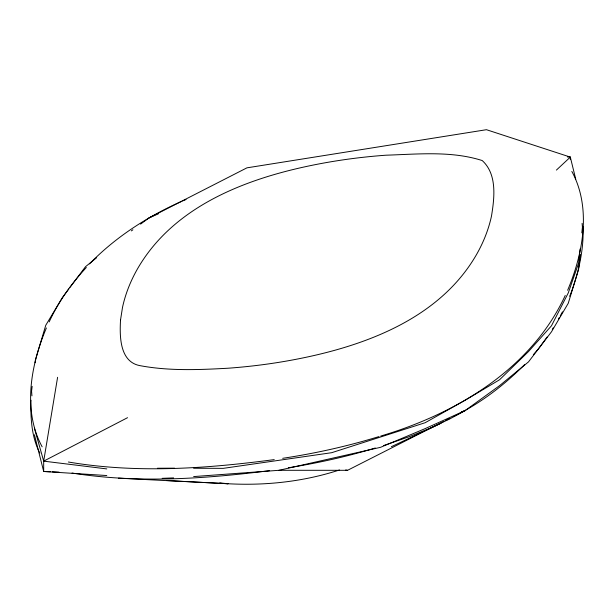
<?xml version="1.0" encoding="UTF-8"?>
<svg xmlns="http://www.w3.org/2000/svg" width="614" height="614" viewBox="0 0 614 614"><rect width="100%" height="100%" fill="white"/><g stroke="black" fill="none" stroke-linecap="round" stroke-linejoin="round"><path stroke-width="0.92" d="M31.007 400.251L30.815 402.147C30.692 419.377 31.736 437.521 39.841 453.071M580.107 248.962L578.588 263.183L568.242 292.97L551.472 325.796L528.485 351.561L499.527 379.782L464.99 400.336L425.164 422.708L331.66 452.702L223.22 468.359L193.648 468.244M581.819 232.844L582.425 227.157L582.095 223.358M580.391 254.411L578.588 269.454L568.242 303.308L551.472 331.813L528.485 361.899L499.527 385.676L464.99 410.674L449.77 418.932L431.373 427.659L409.845 436.477L383.512 445.58M32.151 386.375L31.575 391.095L31.936 395.853M35.067 362.759L35.412 359.927L45.758 325.282L62.528 297.322L68.852 288.895M106.798 475.543L43.686 471.483L43.686 461.145L57.593 377.303M46.38 327.976C30.907 364.463 22.327 410.359 42.151 446.815M49.166 321.92C58.391 301.873 71.385 283.66 86.336 267.481M565.233 295.464C531.141 369.244 456.079 413.713 380.78 436.04M567.62 290.276C583.093 253.789 591.673 207.893 571.849 171.436M562.447 311.858L560.244 315.964M569.608 296.286L570.406 294.551C578.534 272.862 584.037 249.76 582.993 226.466M552.293 329.449L553.229 327.861M558.372 319.142L559.308 317.553M547.082 337.032L538.394 348.944L533.343 354.669M69.996 287.367L85.515 266.691L96.651 257.703M89.49 263.905C115.616 237.019 147.613 216.45 181.79 201.323M524.51 364.685C503.894 385.423 480.271 403.459 453.923 416.292M556.407 170.086L570.314 157.1L486.457 129.7L246.943 167.837L149.01 217.909L140.568 224.125M131.358 230.902L132.893 229.774M34.407 428.242L43.686 461.145L127.543 417.689M193.648 476.579L279.017 470.293L347.547 470.316L443.715 421.48M445.419 420.613L449.671 418.456M391.394 446.685L440.975 423.261M149.01 217.909L158.535 213.726M182.627 200.924L186.065 199.519M339.496 469.971C303.723 481.668 265.601 485.781 228.086 483.748L166.555 480.532M461.36 411.864L464.99 410.674L425.164 428.61L380.503 447.337L279.017 470.293M378.968 436.577C347.493 446.248 315.251 453.416 282.693 458.313M375.331 447.982C346.864 456.662 317.714 463.056 288.35 467.784M274.22 459.61C206.212 468.659 136.362 473.571 68.369 462.012M269.508 470.669C204.209 478.958 137.352 483.402 72.045 473.041M173.608 477.907L162.157 478.337M106.798 468.912L43.686 461.145M157.391 468.244L174.568 468.175M50.394 471.767L43.686 471.483L34.407 434.75M52.313 471.844L59.021 472.128M567.443 156.969L570.314 157.1L575.748 179.211M118.54 478.168L228.086 483.748L219.789 482.896M345.705 469.94L347.547 470.316M570.314 157.1L570.314 159.533M120.536 319.955C119.63 335.965 119.53 361.316 139.34 365.522C168.497 371.102 198.437 369.858 227.917 368.231A353.05 203.833 0 0 0 294.958 359.512C364.087 346.296 439.233 319.05 476.395 254.764A353.05 203.833 0 0 0 491.492 216.059C494.462 197.854 497.317 174.276 482.22 160.553C451.351 150.691 417.981 154.183 386.083 155.196A353.05 203.833 0 0 0 319.042 163.915C249.913 177.131 174.767 204.378 137.605 268.663A353.05 203.833 0 0 0 122.508 307.376L120.536 319.955"/></g></svg>
